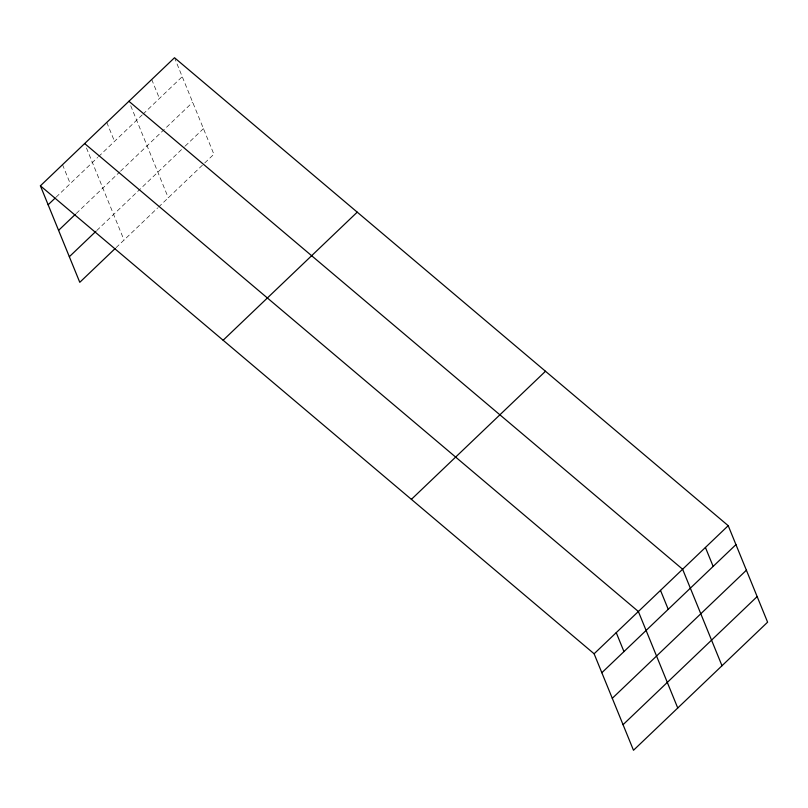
<?xml version="1.0" encoding="UTF-8"?>
<svg xmlns="http://www.w3.org/2000/svg" width="808" height="808" viewBox="0 0 808 808"><rect width="100%" height="100%" fill="white"/><g stroke="black" fill="none" stroke-linecap="round" stroke-linejoin="round"><path stroke-width="0.61" stroke-dasharray="4.04 3.03" d="M56.095 197.162L97.697 157.429M98.586 156.58L142.117 114.999M143.026 114.13L182.244 76.669M76.275 213.453L119.645 172.023M120.533 171.185L192.688 102.263M96.778 230.522L184.295 146.925M185.204 146.056L203.444 128.634M116.069 247.652L157.671 207.919M158.56 207.08L203.858 163.802M204.767 162.933L213.888 154.227L174.962 58.843M151.712 79.507L159.439 98.455M130.734 105.737L168.296 197.778M106.787 122.412L114.514 141.36M86.476 148.005L124.038 240.047M62.529 164.691L70.256 183.638"/><path stroke-width="1.21" d="M40.4 185.82L174.508 57.732L728.22 525.685L767.6 622.18L633.492 750.268L594.112 653.773L40.4 185.82L79.78 282.315L115.18 248.5M48.137 204.767L55.217 198.011M58.58 230.361L75.397 214.302M69.337 256.732L95.889 231.361M223.129 340.249L357.237 212.151M411.383 499.354L545.501 371.256M594.112 653.773L728.22 525.685M601.839 672.721L735.957 544.622M612.282 698.314L746.4 570.216M623.049 724.685L757.157 596.587M128.916 101.283L682.619 569.236L721.999 665.731M84.658 143.551L638.37 611.505L677.75 708M705.424 547.46L713.151 566.408M660.5 590.365L668.226 609.313M616.241 632.644L623.968 651.591"/></g></svg>
